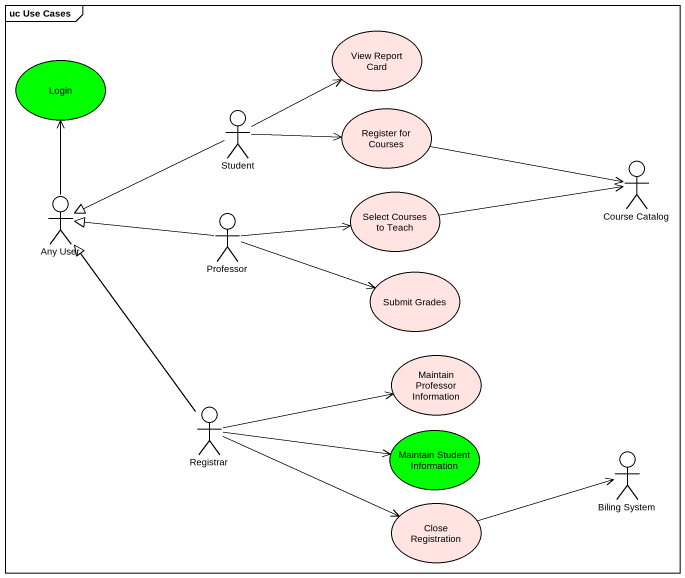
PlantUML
@startuml
mainframe uc Use Cases
usecase Login #00FF00
usecase "View Report Card" as View_Report_Card #FFE4E1
actor Student
usecase "Register for Courses" as Register_for_Courses #FFE4E1
actor "Course Catalog" as Course_Catalog
actor "Any User" as Any_User
actor Professor
usecase "Select Courses to Teach" as Select_Courses_to_Teach #FFE4E1
usecase "Submit Grades" as Submit_Grades #FFE4E1
usecase "Maintain Professor Information" as Maintain_Professor #FFE4E1
actor Registrar
usecase "Maintain Student Information" as Maintain_Student_Information #00FF00
actor "Biling System" as Biling_System
usecase "Close Registration" as Close_Registration #FFE4E1
Student -up-> View_Report_Card
Student -right-> Register_for_Courses
Student -left-|> Any_User
Register_for_Courses -right-> Course_Catalog
Any_User -up-> Login
Professor -left-|> Any_User
Professor -right-> Select_Courses_to_Teach
Professor -right-> Submit_Grades
Select_Courses_to_Teach -right-> Course_Catalog
Registrar -up-|> Any_User
Registrar -right-> Maintain_Professor
Registrar -right-> Maintain_Student_Information
Registrar -right-> Close_Registration
Close_Registration -right-> Biling_System
@enduml
